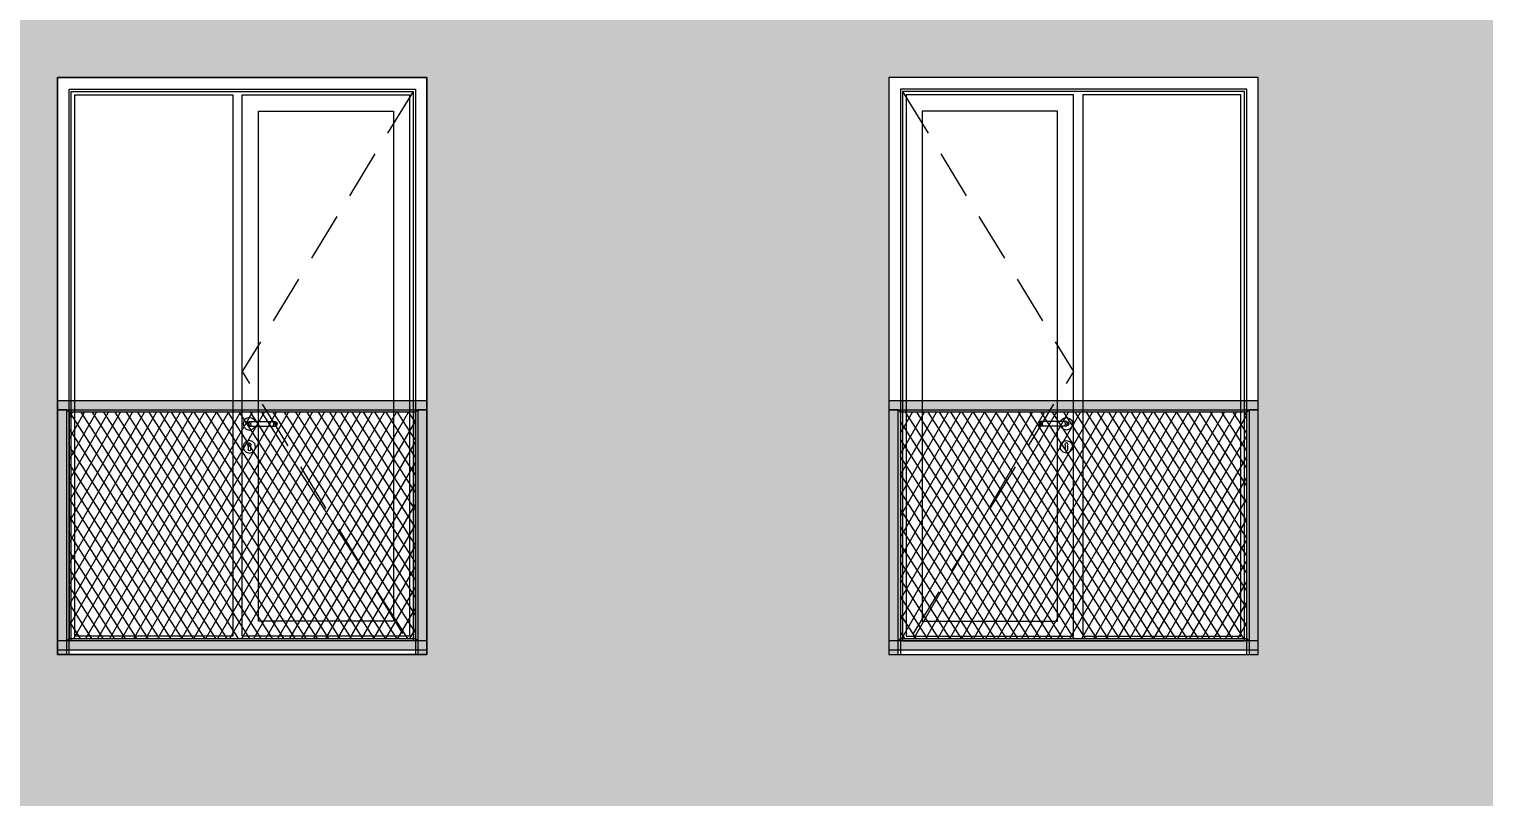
# Model space of a CAD drawing. Header units: millimetres. Extents: x 476244520 to 476657119, y 4620824743 to 4621446928.
# Drawn here: x 476568056 to 476574356, y 4621075329 to 4621078656 of the extents above; entities that cross this region are included whole.
import ezdxf

# ---------------------------------------------------------------- set-up
doc = ezdxf.new("R2010")
doc.units = ezdxf.units.MM
doc.header["$MEASUREMENT"] = 0
doc.linetypes.add('Hidden Line', pattern=[317.5, 211.666667, -105.833333])
for name, color, linetype, lineweight in [('2D Drafting - General_Pen_No__30_Pen_No__9_Pen_No__9_Pen_No__253', 252, 'Continuous', 0), ('2D Drafting - General_Pen_No__30_Pen_No__9_Pen_No__9_Pen_No__7', 7, 'Continuous', 0), ('2D Drafting - General_Pen_No__7_Pen_No__7', 7, 'Continuous', 0), ('New_2D Drafting - General_Pen_No__30_Pen_No__9_Pen_No__9_Pen_No__255', 255, 'Continuous', 0), ('New_2D Drafting - General_Pen_No__30_Pen_No__9_Pen_No__9_Pen_No__7', 7, 'Continuous', 0), ('New_2D Drafting - General_Pen_No__4', 7, 'Continuous', 0), ('New_2D Drafting - General_Pen_No__7', 7, 'Continuous', 0), ('New_Structural - Bearing_Pen_No__250', 7, 'Continuous', 0), ('zoma_Pen_No__142', 142, 'Continuous', 0)]:
    doc.layers.add(name, color=color, linetype=linetype, lineweight=lineweight)
doc.layers.add('zoma', color=7, linetype='Continuous')
doc.styles.add('GENERATED_STYLE_2', font='arial.ttf')
doc.dimstyles.new('GENERATED_STYLE__1', dxfattribs={"dimtxt": 200, "dimasz": 64.421331, "dimexe": 0.18, "dimexo": 3, "dimgap": 0.09, "dimtad": 1, "dimtih": 1, "dimtoh": 1, "dimlfac": 0.001, "dimzin": 0, "dimdsep": 46, "dimtxsty": 'GENERATED_STYLE_2', "dimblk": 'ARROWHEAD_2', "dimblk1": 'ARROWHEAD_2', "dimblk2": 'ARROWHEAD_2', "dimcen": 0.09, "dimclrd": 142, "dimclre": 142, "dimclrt": 142, "dimadec": 0, "dimazin": 0, "dimtfac": 1, "dimtdec": 4, "dimtmove": 0, "dimatfit": 3, "dimfxl": 1, "dimtolj": 1, "dimtzin": 0, "dimarcsym": 0})
pattern_1 = [(60, (476844527.15, 4621385791.044), (-38.971143, 22.5), []), (122.833095, (476844527.15, 4621385791.044), (36.8060797, 18.75), [])]

# ---------------------------------------------------------------- blocks, each defined once
blk = doc.blocks.new('*D172', base_point=(476844527.1, 4621385791))
at = {"layer": 'zoma_Pen_No__142', "color": 142, "linetype": 'Continuous', "lineweight": 0, "transparency": 16777216}
for p, q in [((476539702.8, 4621067661.4), (476539702.8, 4621067788.5)), ((476581502.8, 4621067661.4), (476581502.8, 4621067788.5)), ((476539661.3, 4621067725), (476539702.8, 4621067725)), ((476539727.3, 4621067767.3), (476539678.3, 4621067682.6)), ((476539702.8, 4621067725), (476581502.8, 4621067725)), ((476581478.3, 4621067682.6), (476581527.3, 4621067767.3)), ((476581502.8, 4621067725), (476581544.2, 4621067725))]:
    blk.add_line(p, q, dxfattribs=at)
at = {"layer": 'zoma_Pen_No__142', "color": 142, "lineweight": 0, "transparency": 16777216, "insert": (476560260.9, 4621067765), "char_height": 200, "attachment_point": 7, "style": 'GENERATED_STYLE_2'}
blk.add_mtext('\\A1;{\\pql;\\fArial CYR|b0|i0|c204|p34;41.80}', dxfattribs=at)
blk = doc.blocks.new('ARROWHEAD_2')
at = {"color": 0, "linetype": 'Continuous', "lineweight": 0}
for p, q in [((0, 0), (-1, 0)), ((-0.378, -0.655), (0.378, 0.655))]:
    blk.add_line(p, q, dxfattribs=at)

msp = doc.modelspace()

# ---------------------------------------------------------------- hatches: boundary and pattern name
at = {"layer": '2D Drafting - General_Pen_No__30_Pen_No__9_Pen_No__9_Pen_No__253', "linetype": 'Continuous', "lineweight": 0}
h = msp.add_hatch(dxfattribs=at)
h.set_pattern_fill('BRICK___RUNNING_BOND', color=252, style=0, pattern_type=2)
h.set_pattern_definition([(0, (476584677.18, 4621075479.1), (0, 66.64), []), (90, (476584677.18, 4621075479.1), (-244.8, 0), [66.64, -66.64]), (90, (476584799.58, 4621075545.74), (-244.8, 0), [66.64, -66.64])])
h.paths.add_polyline_path([(476539459.138, 4621072645.531), (476540629.005, 4621072645.531), (476540629.014, 4621075245.539), (476540629.014, 4621076667.176), (476540629.014, 4621084845.531), (476540629.014, 4621085057.885), (476540629.014, 4621085545.532), (476546429.014, 4621085545.532), (476546429.014, 4621072645.531), (476553686.976, 4621072645.531), (476553729.155, 4621072645.531), (476553729.155, 4621075945.533), (476553729.155, 4621078445.544), (476553729.155, 4621079070.057), (476553729.155, 4621085545.544), (476557529.011, 4621085545.544), (476557529.011, 4621075245.549), (476556929.206, 4621075245.549), (476556929.206, 4621070445.499), (476563929.127, 4621070445.499), (476563929.127, 4621075251.999), (476563329.323, 4621075251.999), (476563329.323, 4621085545.544), (476567129.179, 4621085545.544), (476567129.179, 4621072645.445), (476569940.806, 4621072645.445), (476569940.806, 4621072645.531), (476570829.494, 4621072645.531), (476572429.494, 4621072645.531), (476574429.014, 4621072645.531), (476574429.014, 4621085545.532), (476580229.014, 4621085545.532), (476580229.014, 4621072645.531), (476581399.049, 4621072645.531), (476581399.049, 4621085945.125), (476580317.511, 4621085945.125), (476574428.978, 4621085945.125), (476553729.155, 4621085945.125), (476546829.014, 4621085945.125), (476539459.138, 4621085945.125)])
h.paths.add_polyline_path([(476546829.014, 4621082345.544), (476546829.014, 4621084845.531), (476553329.014, 4621084845.531), (476553329.014, 4621082345.544)], flags=0)
h.paths.add_polyline_path([(476546829.014, 4621075945.533), (476546829.014, 4621078445.544), (476553329.014, 4621078445.544), (476553329.014, 4621075945.533)], flags=0)
h.paths.add_polyline_path([(476546829.014, 4621079145.544), (476546829.014, 4621081645.544), (476553329.014, 4621081645.544), (476553329.014, 4621079145.544)], flags=0)
h.paths.add_polyline_path([(476549474.939, 4621072745.581), (476549479.055, 4621072745.581), (476549479.055, 4621075245.581), (476547879.055, 4621075245.582), (476547879.055, 4621072745.581)], flags=0)
h.paths.add_polyline_path([(476559629.231, 4621083245.531), (476559629.231, 4621084845.531), (476558029.231, 4621084845.531), (476558029.231, 4621083245.531)], flags=0)
h.paths.add_polyline_path([(476559629.231, 4621073645.531), (476559629.231, 4621075245.531), (476558029.231, 4621075245.531), (476558029.231, 4621073645.531)], flags=0)
h.paths.add_polyline_path([(476558029.236, 4621076845.531), (476559629.236, 4621076845.531), (476559629.236, 4621078445.531), (476558029.236, 4621078445.531)], flags=0)
h.paths.add_polyline_path([(476559629.236, 4621080045.531), (476559629.236, 4621081645.531), (476558029.236, 4621081645.531), (476558029.236, 4621080045.531)], flags=0)
h.paths.add_polyline_path([(476559629.014, 4621071445.531), (476559629.014, 4621072045.531), (476558029.442, 4621072045.531), (476558029.442, 4621071445.531)], flags=0)
h.paths.add_polyline_path([(476561228.792, 4621078445.531), (476561228.792, 4621076845.531), (476562828.792, 4621076845.531), (476562828.792, 4621078445.531)], flags=0)
h.paths.add_polyline_path([(476561228.792, 4621080045.531), (476562828.792, 4621080045.531), (476562828.792, 4621081645.531), (476561228.792, 4621081645.531)], flags=0)
h.paths.add_polyline_path([(476561228.797, 4621084845.531), (476561228.797, 4621083245.531), (476562828.797, 4621083245.531), (476562828.797, 4621084845.531)], flags=0)
h.paths.add_polyline_path([(476562828.369, 4621071445.531), (476562828.369, 4621072045.531), (476561228.797, 4621072045.531), (476561228.797, 4621071445.531)], flags=0)
h.paths.add_polyline_path([(476561228.797, 4621073645.531), (476562828.797, 4621073645.531), (476562828.797, 4621075245.531), (476561228.797, 4621075245.531)], flags=0)
h.paths.add_polyline_path([(476568178.997, 4621081645.582), (476568178.997, 4621079145.581), (476569778.997, 4621079145.581), (476569778.997, 4621081645.581)], flags=0)
h.paths.add_polyline_path([(476569778.997, 4621075945.581), (476569778.997, 4621078445.581), (476568178.997, 4621078445.582), (476568178.997, 4621075945.581)], flags=0)
h.paths.add_polyline_path([(476568178.997, 4621082345.581), (476569778.997, 4621082345.581), (476569778.997, 4621084845.581), (476568178.997, 4621084845.582)], flags=0)
h.paths.add_polyline_path([(476571779.011, 4621084845.581), (476571779.011, 4621082345.581), (476573379.011, 4621082345.581), (476573379.011, 4621084845.582)], flags=0)
h.paths.add_polyline_path([(476571779.011, 4621081645.581), (476571779.011, 4621079145.581), (476573379.011, 4621079145.581), (476573379.011, 4621081645.582)], flags=0)
h.paths.add_polyline_path([(476571779.011, 4621075245.581), (476571779.011, 4621072745.581), (476571783.128, 4621072745.581), (476573379.011, 4621072745.581), (476573379.011, 4621075245.582)], flags=0)
h.paths.add_polyline_path([(476571779.011, 4621075945.581), (476573379.011, 4621075945.581), (476573379.011, 4621078445.582), (476571779.011, 4621078445.581)], flags=0)
at = {"layer": 'New_2D Drafting - General_Pen_No__30_Pen_No__9_Pen_No__9_Pen_No__255', "linetype": 'Continuous', "lineweight": 0}
for points in [[(476568179.2, 4621075945.581), (476568219.206, 4621075945.581), (476568219.206, 4621077005.583), (476568179.2, 4621077005.583)], [(476568179.213, 4621077045.583), (476568179.213, 4621077005.583), (476569779.213, 4621077005.583), (476569779.213, 4621077045.583)], [(476568229.206, 4621076015.581), (476568219.206, 4621076005.581), (476568219.206, 4621077005.583), (476568229.206, 4621076995.583)], [(476568229.206, 4621076995.583), (476568219.206, 4621077005.583), (476569739.206, 4621077005.583), (476569729.206, 4621076995.583)], [(476569739.206, 4621076005.581), (476569729.206, 4621076015.581), (476569729.206, 4621076995.583), (476569739.206, 4621077005.583)], [(476569739.206, 4621075945.581), (476569779.213, 4621075945.581), (476569779.213, 4621077005.583), (476569739.206, 4621077005.583)], [(476571779.214, 4621075945.581), (476571819.22, 4621075945.581), (476571819.22, 4621077005.583), (476571779.214, 4621077005.583)], [(476571779.227, 4621077045.583), (476571779.227, 4621077005.583), (476573379.227, 4621077005.583), (476573379.227, 4621077045.583)], [(476571829.22, 4621076015.581), (476571819.22, 4621076005.581), (476571819.22, 4621077005.583), (476571829.22, 4621076995.583)], [(476571829.22, 4621076995.583), (476571819.22, 4621077005.583), (476573339.22, 4621077005.583), (476573329.22, 4621076995.583)], [(476573339.22, 4621076005.581), (476573329.22, 4621076015.581), (476573329.22, 4621076995.583), (476573339.22, 4621077005.583)], [(476573339.22, 4621075945.581), (476573379.227, 4621075945.581), (476573379.227, 4621077005.583), (476573339.22, 4621077005.583)], [(476568179.2, 4621076005.581), (476568179.2, 4621075965.581), (476569779.213, 4621075965.581), (476569779.213, 4621076005.581)], [(476568219.206, 4621076005.581), (476568229.206, 4621076015.581), (476569729.206, 4621076015.581), (476569739.206, 4621076005.581)], [(476571779.214, 4621076005.581), (476571779.214, 4621075965.581), (476573379.227, 4621075965.581), (476573379.227, 4621076005.581)], [(476571819.22, 4621076005.581), (476571829.22, 4621076015.581), (476573329.22, 4621076015.581), (476573339.22, 4621076005.581)]]:
    msp.add_hatch(color=255, dxfattribs=at).paths.add_polyline_path(points)
at = {"layer": 'New_2D Drafting - General_Pen_No__7', "linetype": 'Continuous', "lineweight": 0}
h = msp.add_hatch(dxfattribs=at)
h.set_pattern_fill('BATT_INSULATION', style=0, pattern_type=2)
h.set_pattern_definition(pattern_1)
h.paths.add_polyline_path([(476569729.206, 4621076995.583), (476568229.206, 4621076995.583), (476568229.206, 4621076015.581), (476569729.206, 4621076015.581)])
h = msp.add_hatch(dxfattribs=at)
h.set_pattern_fill('BATT_INSULATION', style=0, pattern_type=2)
h.set_pattern_definition(pattern_1)
h.paths.add_polyline_path([(476573329.22, 4621076995.583), (476571829.22, 4621076995.583), (476571829.22, 4621076015.581), (476573329.22, 4621076015.581)])

# ---------------------------------------------------------------- linework, layer by layer
at = {"layer": '2D Drafting - General_Pen_No__30_Pen_No__9_Pen_No__9_Pen_No__7', "color": 7, "linetype": 'Continuous', "lineweight": 0, "flags": 128}
for points in [[(476569778.997, 4621075945.581), (476569778.997, 4621078445.581), (476568178.997, 4621078445.582), (476568178.997, 4621075945.581)], [(476571779.011, 4621075945.581), (476573379.011, 4621075945.581), (476573379.011, 4621078445.582), (476571779.011, 4621078445.581)]]:
    msp.add_lwpolyline(points, close=True, dxfattribs=at)
at = {"layer": '2D Drafting - General_Pen_No__7_Pen_No__7', "color": 7, "linetype": 'Continuous', "lineweight": 0, "flags": 128}
for points in [[(476569774.881, 4621075945.581), (476568178.997, 4621075945.581), (476568178.997, 4621078445.582), (476569778.997, 4621078445.581)], [(476569778.997, 4621078445.581), (476569778.997, 4621075945.581), (476569774.881, 4621075945.581)], [(476571783.128, 4621075945.581), (476573379.011, 4621075945.581), (476573379.011, 4621078445.582), (476571779.011, 4621078445.581)], [(476571779.011, 4621078445.581), (476571779.011, 4621075945.581), (476571783.128, 4621075945.581)]]:
    msp.add_lwpolyline(points, dxfattribs=at)
for points in [[(476568228.997, 4621078395.58), (476569728.997, 4621078395.58), (476569728.997, 4621075945.582), (476568228.997, 4621075945.583)], [(476568238.997, 4621078385.58), (476569718.997, 4621078385.58), (476569718.997, 4621076005.583), (476568238.997, 4621076005.583)], [(476568253.997, 4621078370.58), (476568938.997, 4621078370.58), (476568938.997, 4621076025.583), (476568253.997, 4621076025.583)], [(476568978.993, 4621078370.58), (476569703.997, 4621078370.58), (476569703.997, 4621076025.583), (476568978.997, 4621076025.583)], [(476573329.011, 4621078395.58), (476571829.011, 4621078395.58), (476571829.011, 4621075945.582), (476573329.011, 4621075945.583)], [(476573319.011, 4621078385.58), (476571839.011, 4621078385.58), (476571839.011, 4621076005.583), (476573319.011, 4621076005.583)], [(476572579.015, 4621078370.58), (476571854.011, 4621078370.58), (476571854.011, 4621076025.583), (476572579.011, 4621076025.583)], [(476573304.011, 4621078370.58), (476572619.011, 4621078370.58), (476572619.011, 4621076025.583), (476573304.011, 4621076025.583)], [(476569048.997, 4621078300.58), (476569633.997, 4621078300.58), (476569633.997, 4621076090.583), (476569048.997, 4621076090.583)], [(476572509.011, 4621078300.58), (476571924.011, 4621078300.58), (476571924.011, 4621076090.583), (476572509.011, 4621076090.583)]]:
    msp.add_lwpolyline(points, close=True, dxfattribs=at)
at = {"layer": '2D Drafting - General_Pen_No__7_Pen_No__7', "color": 7, "linetype": 'Hidden Line', "lineweight": 0, "flags": 128}
for points in [[(476569718.997, 4621078385.58), (476568978.997, 4621077171.458), (476569728.22, 4621075946.866)], [(476571839.011, 4621078385.58), (476572579.011, 4621077171.458), (476571829.788, 4621075946.866)]]:
    msp.add_lwpolyline(points, dxfattribs=at)
at = {"layer": 'New_2D Drafting - General_Pen_No__30_Pen_No__9_Pen_No__9_Pen_No__7', "color": 7, "linetype": 'Continuous', "lineweight": 0, "flags": 128}
for points in [[(476568179.2, 4621075945.581), (476568219.206, 4621075945.581), (476568219.206, 4621077005.583), (476568179.2, 4621077005.583)], [(476568179.213, 4621077045.583), (476568179.213, 4621077005.583), (476569779.213, 4621077005.583), (476569779.213, 4621077045.583)], [(476568229.206, 4621076015.581), (476568219.206, 4621076005.581), (476568219.206, 4621077005.583), (476568229.206, 4621076995.583)], [(476568229.206, 4621076995.583), (476568219.206, 4621077005.583), (476569739.206, 4621077005.583), (476569729.206, 4621076995.583)], [(476569739.206, 4621076005.581), (476569729.206, 4621076015.581), (476569729.206, 4621076995.583), (476569739.206, 4621077005.583)], [(476569739.206, 4621075945.581), (476569779.213, 4621075945.581), (476569779.213, 4621077005.583), (476569739.206, 4621077005.583)], [(476571779.214, 4621075945.581), (476571819.22, 4621075945.581), (476571819.22, 4621077005.583), (476571779.214, 4621077005.583)], [(476571779.227, 4621077045.583), (476571779.227, 4621077005.583), (476573379.227, 4621077005.583), (476573379.227, 4621077045.583)], [(476571829.22, 4621076015.581), (476571819.22, 4621076005.581), (476571819.22, 4621077005.583), (476571829.22, 4621076995.583)], [(476571829.22, 4621076995.583), (476571819.22, 4621077005.583), (476573339.22, 4621077005.583), (476573329.22, 4621076995.583)], [(476573339.22, 4621076005.581), (476573329.22, 4621076015.581), (476573329.22, 4621076995.583), (476573339.22, 4621077005.583)], [(476573339.22, 4621075945.581), (476573379.227, 4621075945.581), (476573379.227, 4621077005.583), (476573339.22, 4621077005.583)], [(476568179.2, 4621076005.581), (476568179.2, 4621075965.581), (476569779.213, 4621075965.581), (476569779.213, 4621076005.581)], [(476568219.206, 4621076005.581), (476568229.206, 4621076015.581), (476569729.206, 4621076015.581), (476569739.206, 4621076005.581)], [(476571779.214, 4621076005.581), (476571779.214, 4621075965.581), (476573379.227, 4621075965.581), (476573379.227, 4621076005.581)], [(476571819.22, 4621076005.581), (476571829.22, 4621076015.581), (476573329.22, 4621076015.581), (476573339.22, 4621076005.581)]]:
    msp.add_lwpolyline(points, close=True, dxfattribs=at)
at = {"layer": 'New_2D Drafting - General_Pen_No__4', "color": 7, "linetype": 'Continuous', "lineweight": 0, "flags": 128}
for points in [[(476569729.206, 4621076995.583), (476568229.206, 4621076995.583), (476568229.206, 4621076015.581), (476569729.206, 4621076015.581)], [(476573329.22, 4621076995.583), (476571829.22, 4621076995.583), (476571829.22, 4621076015.581), (476573329.22, 4621076015.581)]]:
    msp.add_lwpolyline(points, close=True, dxfattribs=at)
at = {"layer": 'New_Structural - Bearing_Pen_No__250', "color": 7, "linetype": 'Continuous', "lineweight": 0}
for p, q in [((476568986.505, 4621076959.081), (476568982.887, 4621076945.581)), ((476568982.887, 4621076945.581), (476568986.505, 4621076932.081)), ((476568996.387, 4621076968.964), (476568986.505, 4621076959.081)), ((476568986.505, 4621076932.081), (476568996.387, 4621076922.199)), ((476569009.887, 4621076972.581), (476568996.387, 4621076968.964)), ((476568996.387, 4621076922.199), (476569009.887, 4621076918.581)), ((476569002.816, 4621076952.653), (476568999.887, 4621076945.581)), ((476568999.887, 4621076945.581), (476569002.816, 4621076938.51)), ((476569004.369, 4621076952.653), (476569001.61, 4621076945.581)), ((476569001.61, 4621076945.581), (476569004.369, 4621076938.51)), ((476569009.887, 4621076955.581), (476569002.816, 4621076952.653)), ((476569002.816, 4621076938.51), (476569009.887, 4621076935.581)), ((476569009.183, 4621076952.653), (476569007.071, 4621076945.581)), ((476569007.071, 4621076945.581), (476569009.183, 4621076938.51)), ((476569023.387, 4621076968.964), (476569009.887, 4621076972.581)), ((476569009.887, 4621076955.581), (476569011.029, 4621076955.581)), ((476569009.887, 4621076935.581), (476569011.029, 4621076935.581)), ((476569009.887, 4621076918.581), (476569023.387, 4621076922.199)), ((476569011.029, 4621076955.581), (476569014.281, 4621076955.581)), ((476569011.029, 4621076935.581), (476569014.281, 4621076935.581)), ((476569014.281, 4621076955.581), (476569019.147, 4621076955.581)), ((476569014.281, 4621076935.581), (476569019.147, 4621076935.581)), ((476569016.388, 4621076952.653), (476569015.245, 4621076945.581)), ((476569015.245, 4621076945.581), (476569016.388, 4621076938.51)), ((476569019.147, 4621076955.581), (476569024.887, 4621076955.581)), ((476569019.147, 4621076935.581), (476569024.887, 4621076935.581)), ((476569033.27, 4621076959.081), (476569023.387, 4621076968.964)), ((476569023.387, 4621076922.199), (476569033.27, 4621076932.081)), ((476569024.887, 4621076955.581), (476569104.887, 4621076955.581)), ((476569024.887, 4621076935.581), (476569104.887, 4621076935.581)), ((476569034.208, 4621076955.581), (476569033.27, 4621076959.081)), ((476569033.27, 4621076932.081), (476569034.208, 4621076935.581)), ((476569104.887, 4621076955.581), (476569110.628, 4621076955.581)), ((476569104.887, 4621076935.581), (476569110.628, 4621076935.581)), ((476569110.628, 4621076955.581), (476569115.494, 4621076955.581)), ((476569110.628, 4621076935.581), (476569115.494, 4621076935.581)), ((476569113.387, 4621076952.653), (476569114.53, 4621076945.581)), ((476569114.53, 4621076945.581), (476569113.387, 4621076938.51)), ((476569115.494, 4621076955.581), (476569118.746, 4621076955.581)), ((476569115.494, 4621076935.581), (476569118.746, 4621076935.581)), ((476569118.746, 4621076955.581), (476569119.887, 4621076955.581)), ((476569118.746, 4621076935.581), (476569119.887, 4621076935.581)), ((476569119.887, 4621076955.581), (476569126.959, 4621076952.653)), ((476569126.959, 4621076938.51), (476569119.887, 4621076935.581)), ((476569120.592, 4621076952.653), (476569122.704, 4621076945.581)), ((476569122.704, 4621076945.581), (476569120.592, 4621076938.51)), ((476569125.406, 4621076952.653), (476569128.165, 4621076945.581)), ((476569128.165, 4621076945.581), (476569125.406, 4621076938.51)), ((476569126.959, 4621076952.653), (476569129.887, 4621076945.581)), ((476569129.887, 4621076945.581), (476569126.959, 4621076938.51)), ((476572431.05, 4621076952.653), (476572428.121, 4621076945.581)), ((476572428.121, 4621076945.581), (476572431.05, 4621076938.51)), ((476572432.602, 4621076952.653), (476572429.843, 4621076945.581)), ((476572429.843, 4621076945.581), (476572432.602, 4621076938.51)), ((476572438.121, 4621076955.581), (476572431.05, 4621076952.653)), ((476572431.05, 4621076938.51), (476572438.121, 4621076935.581)), ((476572437.416, 4621076952.653), (476572435.305, 4621076945.581)), ((476572435.305, 4621076945.581), (476572437.416, 4621076938.51)), ((476572439.263, 4621076955.581), (476572438.121, 4621076955.581)), ((476572439.263, 4621076935.581), (476572438.121, 4621076935.581)), ((476572442.514, 4621076955.581), (476572439.263, 4621076955.581)), ((476572442.514, 4621076935.581), (476572439.263, 4621076935.581)), ((476572447.381, 4621076955.581), (476572442.514, 4621076955.581)), ((476572447.381, 4621076935.581), (476572442.514, 4621076935.581)), ((476572444.622, 4621076952.653), (476572443.479, 4621076945.581)), ((476572443.479, 4621076945.581), (476572444.622, 4621076938.51)), ((476572453.121, 4621076955.581), (476572447.381, 4621076955.581)), ((476572453.121, 4621076935.581), (476572447.381, 4621076935.581)), ((476572533.121, 4621076955.581), (476572453.121, 4621076955.581)), ((476572533.121, 4621076935.581), (476572453.121, 4621076935.581)), ((476572523.8, 4621076955.581), (476572524.738, 4621076959.081)), ((476572524.738, 4621076932.081), (476572523.8, 4621076935.581)), ((476572524.738, 4621076959.081), (476572534.621, 4621076968.964)), ((476572534.621, 4621076922.199), (476572524.738, 4621076932.081)), ((476572538.861, 4621076955.581), (476572533.121, 4621076955.581)), ((476572538.861, 4621076935.581), (476572533.121, 4621076935.581)), ((476572534.621, 4621076968.964), (476572548.121, 4621076972.581)), ((476572548.121, 4621076918.581), (476572534.621, 4621076922.199)), ((476572543.728, 4621076955.581), (476572538.861, 4621076955.581)), ((476572543.728, 4621076935.581), (476572538.861, 4621076935.581)), ((476572541.62, 4621076952.653), (476572542.763, 4621076945.581)), ((476572542.763, 4621076945.581), (476572541.62, 4621076938.51)), ((476572546.979, 4621076955.581), (476572543.728, 4621076955.581)), ((476572546.979, 4621076935.581), (476572543.728, 4621076935.581)), ((476572548.121, 4621076955.581), (476572546.979, 4621076955.581)), ((476572548.121, 4621076935.581), (476572546.979, 4621076935.581)), ((476572548.121, 4621076972.581), (476572561.621, 4621076968.964)), ((476572548.121, 4621076955.581), (476572555.192, 4621076952.653)), ((476572555.192, 4621076938.51), (476572548.121, 4621076935.581)), ((476572561.621, 4621076922.199), (476572548.121, 4621076918.581)), ((476572548.826, 4621076952.653), (476572550.937, 4621076945.581)), ((476572550.937, 4621076945.581), (476572548.826, 4621076938.51)), ((476572553.64, 4621076952.653), (476572556.399, 4621076945.581)), ((476572556.399, 4621076945.581), (476572553.64, 4621076938.51)), ((476572555.192, 4621076952.653), (476572558.121, 4621076945.581)), ((476572558.121, 4621076945.581), (476572555.192, 4621076938.51)), ((476572561.621, 4621076968.964), (476572571.504, 4621076959.081)), ((476572571.504, 4621076932.081), (476572561.621, 4621076922.199)), ((476572571.504, 4621076959.081), (476572575.121, 4621076945.581)), ((476572575.121, 4621076945.581), (476572571.504, 4621076932.081)), ((476568986.505, 4621076859.081), (476568982.887, 4621076845.581)), ((476568996.387, 4621076868.964), (476568986.505, 4621076859.081)), ((476569009.887, 4621076872.581), (476568996.387, 4621076868.964)), ((476569003.167, 4621076857.221), (476569004.512, 4621076860.725)), ((476569004.512, 4621076860.725), (476569009.887, 4621076863.007)), ((476569023.387, 4621076868.964), (476569009.887, 4621076872.581)), ((476569009.887, 4621076863.007), (476569015.263, 4621076860.725)), ((476569016.608, 4621076857.221), (476569015.263, 4621076860.725)), ((476569033.27, 4621076859.081), (476569023.387, 4621076868.964)), ((476569036.887, 4621076845.581), (476569033.27, 4621076859.081)), ((476572521.121, 4621076845.581), (476572524.738, 4621076859.081)), ((476572524.738, 4621076859.081), (476572534.621, 4621076868.964)), ((476572534.621, 4621076868.964), (476572548.121, 4621076872.581)), ((476572541.401, 4621076857.221), (476572542.746, 4621076860.725)), ((476572548.121, 4621076863.007), (476572542.746, 4621076860.725)), ((476572548.121, 4621076872.581), (476572561.621, 4621076868.964)), ((476572553.496, 4621076860.725), (476572548.121, 4621076863.007)), ((476572554.841, 4621076857.221), (476572553.496, 4621076860.725)), ((476572561.621, 4621076868.964), (476572571.504, 4621076859.081)), ((476572571.504, 4621076859.081), (476572575.121, 4621076845.581)), ((476568982.887, 4621076845.581), (476568986.505, 4621076832.081)), ((476568986.505, 4621076832.081), (476568996.387, 4621076822.199)), ((476568996.387, 4621076822.199), (476569009.887, 4621076818.581)), ((476569003.167, 4621076857.221), (476569002.42, 4621076855.274)), ((476569004.887, 4621076849.981), (476569002.42, 4621076855.274)), ((476569004.887, 4621076848.468), (476569004.887, 4621076849.981)), ((476569004.887, 4621076848.468), (476569004.887, 4621076845.581)), ((476569004.887, 4621076845.581), (476569004.887, 4621076842.695)), ((476569004.887, 4621076842.695), (476569004.887, 4621076836.921)), ((476569004.887, 4621076836.921), (476569004.887, 4621076833.081)), ((476569006.352, 4621076829.546), (476569004.887, 4621076833.081)), ((476569009.887, 4621076828.081), (476569006.352, 4621076829.546)), ((476569013.423, 4621076829.546), (476569009.887, 4621076828.081)), ((476569009.887, 4621076818.581), (476569023.387, 4621076822.199)), ((476569014.887, 4621076833.081), (476569013.423, 4621076829.546)), ((476569017.355, 4621076855.274), (476569014.887, 4621076849.981)), ((476569014.887, 4621076849.981), (476569014.887, 4621076848.468)), ((476569014.887, 4621076848.468), (476569014.887, 4621076845.581)), ((476569014.887, 4621076845.581), (476569014.887, 4621076842.695)), ((476569014.887, 4621076842.695), (476569014.887, 4621076836.921)), ((476569014.887, 4621076836.921), (476569014.887, 4621076833.081)), ((476569016.608, 4621076857.221), (476569017.355, 4621076855.274)), ((476569023.387, 4621076822.199), (476569033.27, 4621076832.081)), ((476569033.27, 4621076832.081), (476569036.887, 4621076845.581)), ((476572524.738, 4621076832.081), (476572521.121, 4621076845.581)), ((476572534.621, 4621076822.199), (476572524.738, 4621076832.081)), ((476572548.121, 4621076818.581), (476572534.621, 4621076822.199)), ((476572541.401, 4621076857.221), (476572540.653, 4621076855.274)), ((476572540.653, 4621076855.274), (476572543.121, 4621076849.981)), ((476572543.121, 4621076849.981), (476572543.121, 4621076848.468)), ((476572543.121, 4621076848.468), (476572543.121, 4621076845.581)), ((476572543.121, 4621076845.581), (476572543.121, 4621076842.695)), ((476572543.121, 4621076842.695), (476572543.121, 4621076836.921)), ((476572543.121, 4621076836.921), (476572543.121, 4621076833.081)), ((476572543.121, 4621076833.081), (476572544.585, 4621076829.546)), ((476572544.585, 4621076829.546), (476572548.121, 4621076828.081)), ((476572548.121, 4621076828.081), (476572551.657, 4621076829.546)), ((476572561.621, 4621076822.199), (476572548.121, 4621076818.581)), ((476572551.657, 4621076829.546), (476572553.121, 4621076833.081)), ((476572553.121, 4621076849.981), (476572555.589, 4621076855.274)), ((476572553.121, 4621076848.468), (476572553.121, 4621076849.981)), ((476572553.121, 4621076848.468), (476572553.121, 4621076845.581)), ((476572553.121, 4621076845.581), (476572553.121, 4621076842.695)), ((476572553.121, 4621076842.695), (476572553.121, 4621076836.921)), ((476572553.121, 4621076836.921), (476572553.121, 4621076833.081)), ((476572554.841, 4621076857.221), (476572555.589, 4621076855.274)), ((476572571.504, 4621076832.081), (476572561.621, 4621076822.199)), ((476572575.121, 4621076845.581), (476572571.504, 4621076832.081))]:
    msp.add_line(p, q, dxfattribs=at)

# ---------------------------------------------------------------- dimensions: what is measured, and where the dimension line sits
at = {"layer": 'zoma', "color": 142, "linetype": 'Continuous', "lineweight": 0}
dim = msp.add_linear_dim(base=(476581502.797, 4621067724.959), p1=(476539702.797, 4621076325.506), p2=(476581502.797, 4621078287.446), dimstyle='GENERATED_STYLE__1', dxfattribs=at)
dim.commit()
dim.dimension.update_dxf_attribs({"geometry": '*D172', "text_midpoint": (476560596.855, 4621067864.959), "dimtype": 160})

doc.saveas('drawing.dxf')
